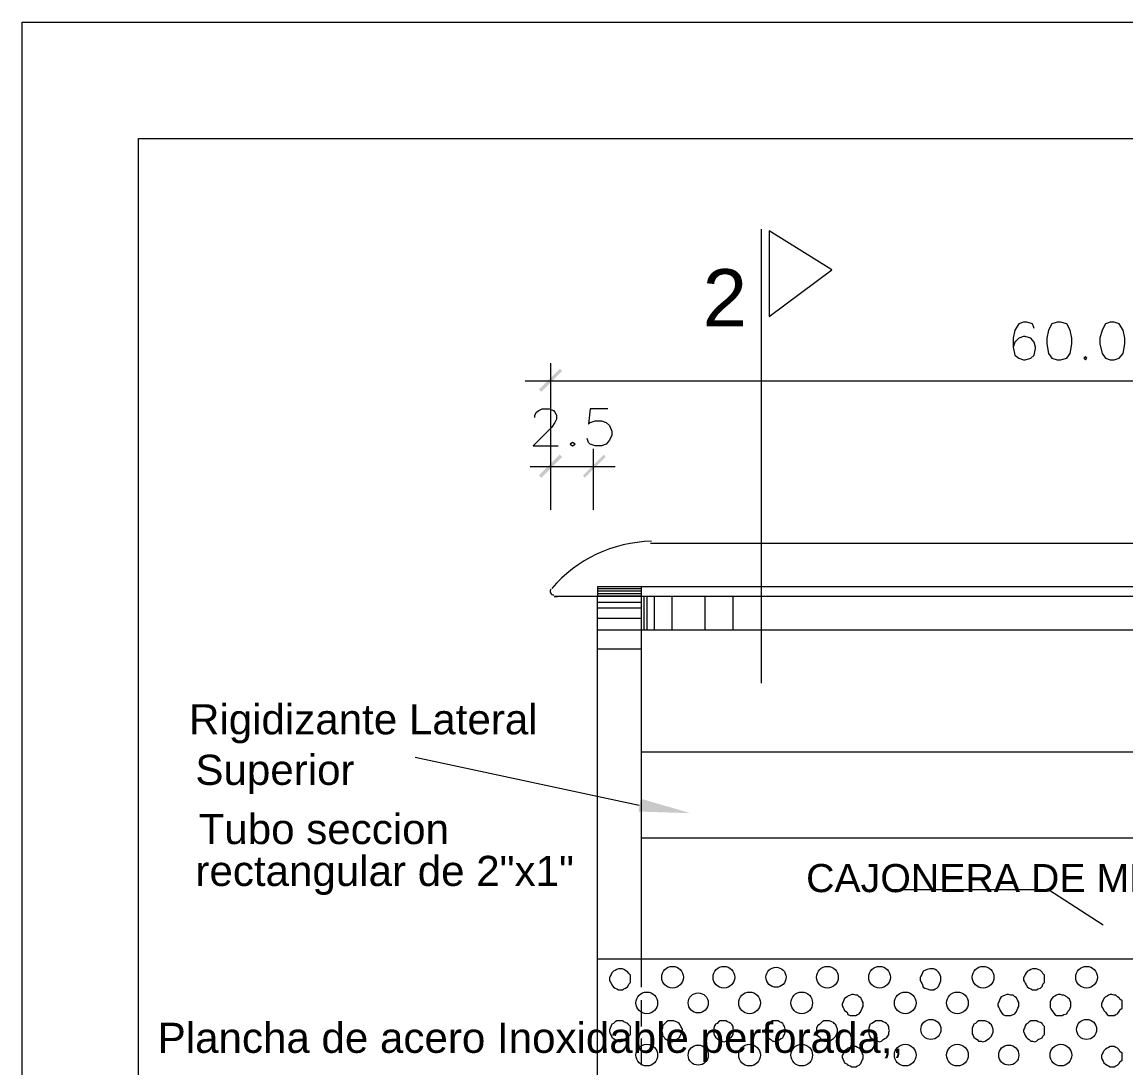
# Model space of a CAD drawing. Header units: inches. Extents: x 0.13 to 4.47, y 0.19 to 3.07.
# Drawn here: x 0.131 to 0.77, y 2.465 to 3.07 of the extents above; entities that cross this region are included whole.
import ezdxf

# ---------------------------------------------------------------- set-up
doc = ezdxf.new("R2010")
doc.units = ezdxf.units.IN
doc.header["$MEASUREMENT"] = 0
for name, color, linetype in [('PDF_PDF5_PDF12_PDF11_0', 7, 'Continuous'), ('PDF_PDF5_PDF12_PDF11_cotas', 7, 'Continuous'), ('PDF_PDF5_PDF12_PDF11_PIEZAS', 7, 'Continuous'), ('PDF_PDF5_PDF12_PDF11_PROYECCION 2', 7, 'Continuous'), ('PDF_Texto', 7, 'Continuous')]:
    doc.layers.add(name, color=color, linetype=linetype)
doc.layers.add('PDF_PDF5_PDF12_PDF11_punteadas', color=7, linetype='Continuous', true_color=0xff3e00)
doc.styles.add('PDF Arial', font='arial.ttf')

msp = doc.modelspace()

# ---------------------------------------------------------------- linework, layer by layer
at = {"layer": 'PDF_PDF5_PDF12_PDF11_0', "lineweight": 5}
for points in [[(0.55852, 2.95033), (0.55852, 2.68748)], [(0.43685, 2.80405), (0.43685, 2.87278)], [(0.42198, 2.86256), (1.05125, 2.86256)], [(0.43685, 2.78779), (0.43685, 2.82309)], [(0.46146, 2.78779), (0.46146, 2.82309)], [(0.42477, 2.81287), (0.43685, 2.81287), (0.46146, 2.81287), (0.474, 2.81287)], [(1.03128, 2.76829), (0.49443, 2.76829)], [(1.03592, 2.76318), (1.03592, 2.73764), (0.4387, 2.73764), (0.44056, 2.73764)], [(0.98577, 2.74321), (0.98577, 2.7381), (1.01131, 2.7381), (1.01131, 2.74321), (0.46378, 2.74321), (0.46378, 2.7381), (0.48932, 2.7381), (0.48932, 2.74321)], [(0.46378, 2.74228), (0.48932, 2.74228)], [(0.46378, 2.74089), (0.48932, 2.74089)], [(0.46378, 2.7395), (0.48932, 2.7395)], [(1.01131, 2.21426), (1.01131, 2.01921), (0.98577, 2.01921), (0.98577, 2.21426), (0.48932, 2.21426), (0.48932, 2.01921), (0.46378, 2.01921), (0.46378, 2.73764)], [(0.46378, 2.73439), (0.48932, 2.73439)], [(0.98577, 2.73764), (0.98577, 2.52773), (0.48932, 2.52773), (0.48932, 2.73764)], [(0.49072, 2.71813), (0.49072, 2.73764)], [(0.49257, 2.71813), (0.49257, 2.73764)], [(0.49675, 2.71813), (0.49675, 2.73764)], [(0.50697, 2.71813), (0.50697, 2.73764)], [(0.52601, 2.71813), (0.52601, 2.73764)], [(0.54226, 2.71813), (0.54226, 2.73764)], [(0.46378, 2.73114), (0.48932, 2.73114)], [(0.46378, 2.7251), (0.48932, 2.7251)], [(1.01131, 2.71813), (0.98577, 2.71813), (0.48932, 2.71813), (0.46378, 2.71813)], [(0.46378, 2.70745), (0.48932, 2.70745)], [(0.35836, 2.64476), (0.48793, 2.61689)], [(0.98577, 2.64754), (0.48932, 2.64754)], [(0.98577, 2.59785), (0.48932, 2.59785)], [(0.63329, 2.56813), (0.72477, 2.56813), (0.75635, 2.5477)]]:
    msp.add_lwpolyline(points, dxfattribs=at)
msp.add_lwpolyline([(0.56316, 2.9494), (0.56316, 2.89971), (0.59939, 2.92665)], close=True, dxfattribs=at)
at = {"layer": 'PDF_PDF5_PDF12_PDF11_0', "lineweight": 13}
for points in [[(0.71641, 2.89275), (0.71549, 2.89553), (0.71223, 2.89646), (0.71038, 2.89646), (0.70759, 2.89553), (0.70527, 2.89182), (0.70434, 2.88717), (0.70434, 2.88207), (0.70527, 2.87742), (0.70759, 2.87556), (0.71038, 2.87464), (0.71131, 2.87464), (0.71456, 2.87556), (0.71641, 2.87742), (0.71734, 2.88114), (0.71734, 2.88207), (0.71641, 2.88485), (0.71456, 2.88717), (0.71131, 2.8881), (0.71038, 2.8881), (0.70759, 2.88717), (0.70527, 2.88485), (0.70434, 2.88207)], [(0.42756, 2.8412), (0.42756, 2.84259), (0.42849, 2.84445), (0.42988, 2.84538), (0.43174, 2.84631), (0.43592, 2.84631), (0.43824, 2.84538), (0.43917, 2.84445), (0.4401, 2.84259), (0.4401, 2.84027), (0.43917, 2.83841), (0.43731, 2.83563), (0.42663, 2.82495), (0.44103, 2.82495)], [(0.46982, 2.84631), (0.4596, 2.84631), (0.45867, 2.83748), (0.4596, 2.83841), (0.46239, 2.83934), (0.4661, 2.83934), (0.46889, 2.83841), (0.47075, 2.83656), (0.47214, 2.8333), (0.47214, 2.83098), (0.47075, 2.8282), (0.46889, 2.82587), (0.4661, 2.82495), (0.46239, 2.82495), (0.4596, 2.82587), (0.45867, 2.8268), (0.45774, 2.82912)]]:
    msp.add_lwpolyline(points, dxfattribs=at)
for points in [[(0.72988, 2.89646), (0.72663, 2.89553), (0.72477, 2.89182), (0.72384, 2.88717), (0.72384, 2.88392), (0.72477, 2.87835), (0.72663, 2.87556), (0.72988, 2.87464), (0.73174, 2.87464), (0.73545, 2.87556), (0.73731, 2.87835), (0.73824, 2.88392), (0.73824, 2.88717), (0.73731, 2.89182), (0.73545, 2.89553), (0.73174, 2.89646)], [(0.76053, 2.89646), (0.75775, 2.89553), (0.75589, 2.89182), (0.7545, 2.88717), (0.7545, 2.88392), (0.75589, 2.87835), (0.75775, 2.87556), (0.76053, 2.87464), (0.76285, 2.87464), (0.76564, 2.87556), (0.76796, 2.87835), (0.76889, 2.88392), (0.76889, 2.88717), (0.76796, 2.89182), (0.76564, 2.89553), (0.76285, 2.89646)], [(0.74614, 2.87649), (0.74521, 2.87556), (0.74614, 2.87464), (0.74706, 2.87556)], [(0.44938, 2.8268), (0.44799, 2.82587), (0.44938, 2.82495), (0.45078, 2.82587)]]:
    msp.add_lwpolyline(points, close=True, dxfattribs=at)
at = {"layer": 'PDF_PDF5_PDF12_PDF11_0', "lineweight": 5}
for centre, radius, start, end in [((0.49699, 2.69097), 0.07872, 91.46118, 139.30095), ((0.43847, 2.74066), 0.00209, 141.94445, 269.99922)]:
    msp.add_arc(centre, radius, start, end, dxfattribs=at)
at = {"layer": 'PDF_PDF5_PDF12_PDF11_0', "transparency": 33554559}
for points in [[(0.44195, 2.86953), (0.43127, 2.85606), (0.42988, 2.85745)], [(0.44335, 2.86813), (0.44195, 2.86953), (0.43127, 2.85606)], [(0.42988, 2.80776), (0.43127, 2.80637), (0.44195, 2.81984)], [(0.43127, 2.80637), (0.44195, 2.81984), (0.44335, 2.81844)], [(0.4675, 2.81984), (0.45635, 2.80637), (0.45542, 2.80776)], [(0.46842, 2.81844), (0.4675, 2.81984), (0.45635, 2.80637)], [(0.48886, 2.62061), (0.51765, 2.61225), (0.48747, 2.61318)]]:
    msp.add_solid(points, dxfattribs=at)
at = {"layer": 'PDF_PDF5_PDF12_PDF11_cotas', "lineweight": 5}
msp.add_lwpolyline([(0.19814, 3.00281), (4.407, 3.00281), (4.407, 0.2531), (0.19814, 0.2531)], close=True, dxfattribs=at)
at = {"layer": 'PDF_PDF5_PDF12_PDF11_PIEZAS', "lineweight": 5}
msp.add_lwpolyline([(4.47434, 3.07015), (4.47434, 0.18576), (0.13081, 0.18576), (0.13081, 3.07015)], close=True, dxfattribs=at)
at = {"layer": 'PDF_PDF5_PDF12_PDF11_PROYECCION 2', "lineweight": 5}
msp.add_lwpolyline([(1.01642, 2.52773), (0.46378, 2.52773)], dxfattribs=at)
for points in [[(0.48282, 2.51658), (0.48282, 2.51751), (0.48282, 2.51844), (0.48189, 2.51937), (0.48143, 2.5203), (0.48003, 2.52123), (0.47911, 2.52169), (0.47818, 2.52216), (0.47678, 2.52216), (0.47586, 2.52216), (0.47493, 2.52169), (0.474, 2.52123), (0.47307, 2.52076), (0.47214, 2.51983), (0.47168, 2.51891), (0.47121, 2.51798), (0.47075, 2.51705), (0.47075, 2.51565), (0.47121, 2.51473), (0.47168, 2.5138), (0.47214, 2.51287), (0.47307, 2.51148), (0.474, 2.51101), (0.47493, 2.51055), (0.47586, 2.51008), (0.47678, 2.51008), (0.47818, 2.51008), (0.47911, 2.51055), (0.48003, 2.51101), (0.48143, 2.51194), (0.48189, 2.51333), (0.48282, 2.51426), (0.48282, 2.51519)], [(0.66254, 2.51658), (0.66254, 2.51751), (0.66208, 2.51844), (0.66162, 2.51937), (0.66115, 2.5203), (0.66022, 2.52123), (0.65929, 2.52169), (0.65836, 2.52216), (0.65697, 2.52216), (0.65604, 2.52216), (0.65465, 2.52169), (0.65326, 2.52123), (0.65233, 2.52076), (0.65186, 2.51983), (0.6514, 2.51891), (0.65093, 2.51798), (0.65047, 2.51705), (0.65047, 2.51565), (0.65093, 2.51473), (0.6514, 2.5138), (0.65186, 2.51287), (0.65233, 2.51148), (0.65326, 2.51101), (0.65465, 2.51055), (0.65604, 2.51008), (0.65697, 2.51008), (0.65836, 2.51008), (0.65929, 2.51055), (0.66022, 2.51101), (0.66115, 2.51194), (0.66162, 2.51333), (0.66208, 2.51426), (0.66254, 2.51519)], [(0.72245, 2.51658), (0.72245, 2.51751), (0.72245, 2.51844), (0.72152, 2.51937), (0.72106, 2.5203), (0.72013, 2.52123), (0.71874, 2.52169), (0.71781, 2.52216), (0.71688, 2.52216), (0.71549, 2.52216), (0.71456, 2.52169), (0.71363, 2.52123), (0.7127, 2.52076), (0.71177, 2.51983), (0.71131, 2.51891), (0.71084, 2.51798), (0.71038, 2.51705), (0.71038, 2.51565), (0.71084, 2.51473), (0.71131, 2.5138), (0.71177, 2.51287), (0.7127, 2.51148), (0.71363, 2.51101), (0.71456, 2.51055), (0.71549, 2.51008), (0.71688, 2.51008), (0.71781, 2.51008), (0.71874, 2.51055), (0.72013, 2.51101), (0.72106, 2.51194), (0.72152, 2.51333), (0.72245, 2.51426), (0.72245, 2.51519)], [(0.6175, 2.50126), (0.6175, 2.50265), (0.61703, 2.50358), (0.61657, 2.50451), (0.6161, 2.50544), (0.61518, 2.5059), (0.61425, 2.50683), (0.61332, 2.50683), (0.61192, 2.5073), (0.611, 2.5073), (0.61007, 2.50683), (0.60867, 2.50637), (0.60821, 2.5059), (0.60682, 2.50497), (0.60635, 2.50404), (0.60589, 2.50312), (0.60542, 2.50172), (0.60542, 2.50079), (0.60589, 2.49987), (0.60635, 2.49894), (0.60682, 2.49801), (0.60821, 2.49708), (0.60867, 2.49569), (0.61007, 2.49522), (0.611, 2.49522), (0.61192, 2.49522), (0.61332, 2.49522), (0.61425, 2.49569), (0.61518, 2.49615), (0.6161, 2.49754), (0.61657, 2.49847), (0.61703, 2.4994), (0.6175, 2.50033)], [(0.70759, 2.50126), (0.70759, 2.50265), (0.70713, 2.50358), (0.70666, 2.50451), (0.7062, 2.50544), (0.70527, 2.5059), (0.70434, 2.50683), (0.70295, 2.50683), (0.70155, 2.5073), (0.70062, 2.5073), (0.6997, 2.50683), (0.6983, 2.50637), (0.69737, 2.5059), (0.69691, 2.50497), (0.69645, 2.50404), (0.69598, 2.50312), (0.69552, 2.50172), (0.69552, 2.50079), (0.69598, 2.49987), (0.69645, 2.49894), (0.69691, 2.49801), (0.69737, 2.49708), (0.6983, 2.49569), (0.6997, 2.49522), (0.70062, 2.49522), (0.70155, 2.49522), (0.70295, 2.49522), (0.70434, 2.49569), (0.70527, 2.49615), (0.7062, 2.49754), (0.70666, 2.49847), (0.70713, 2.4994), (0.70759, 2.50033)], [(0.73778, 2.50126), (0.73778, 2.50265), (0.73731, 2.50358), (0.73685, 2.50451), (0.73592, 2.50544), (0.73545, 2.5059), (0.7336, 2.50683), (0.73267, 2.50683), (0.73174, 2.5073), (0.73035, 2.5073), (0.72942, 2.50683), (0.72849, 2.50637), (0.72756, 2.5059), (0.72663, 2.50497), (0.72617, 2.50404), (0.7257, 2.50312), (0.7257, 2.50172), (0.7257, 2.50079), (0.7257, 2.49987), (0.72617, 2.49894), (0.72663, 2.49801), (0.72756, 2.49708), (0.72849, 2.49569), (0.72942, 2.49522), (0.73035, 2.49522), (0.73174, 2.49522), (0.73267, 2.49522), (0.7336, 2.49569), (0.73545, 2.49615), (0.73592, 2.49754), (0.73685, 2.49847), (0.73731, 2.4994), (0.73778, 2.50033)], [(0.7675, 2.50126), (0.7675, 2.50265), (0.7675, 2.50358), (0.76611, 2.50451), (0.76564, 2.50544), (0.76471, 2.5059), (0.76378, 2.50683), (0.76285, 2.50683), (0.76146, 2.5073), (0.76053, 2.5073), (0.7596, 2.50683), (0.75867, 2.50637), (0.75775, 2.5059), (0.75682, 2.50497), (0.75635, 2.50404), (0.75589, 2.50312), (0.75542, 2.50172), (0.75542, 2.50079), (0.75589, 2.49987), (0.75635, 2.49894), (0.75682, 2.49801), (0.75775, 2.49708), (0.75867, 2.49569), (0.7596, 2.49522), (0.76053, 2.49522), (0.76146, 2.49522), (0.76285, 2.49522), (0.76378, 2.49569), (0.76471, 2.49615), (0.76564, 2.49754), (0.76611, 2.49847), (0.7675, 2.4994), (0.7675, 2.50033)], [(0.48282, 2.4864), (0.48282, 2.48733), (0.48282, 2.48872), (0.48189, 2.48965), (0.48143, 2.49058), (0.48003, 2.49104), (0.47911, 2.49151), (0.47818, 2.49197), (0.47678, 2.49197), (0.47586, 2.49197), (0.47493, 2.49197), (0.474, 2.49151), (0.47307, 2.49058), (0.47214, 2.49011), (0.47168, 2.48918), (0.47121, 2.48779), (0.47075, 2.48686), (0.47075, 2.48593), (0.47121, 2.48454), (0.47168, 2.48361), (0.47214, 2.48268), (0.47307, 2.48175), (0.474, 2.48129), (0.47493, 2.48036), (0.47586, 2.48036), (0.47678, 2.4799), (0.47818, 2.48036), (0.47911, 2.48129), (0.48003, 2.48175), (0.48143, 2.48222), (0.48189, 2.48315), (0.48282, 2.48408), (0.48282, 2.48547)], [(0.51301, 2.4864), (0.51301, 2.48733), (0.51208, 2.48872), (0.51161, 2.48965), (0.51115, 2.49058), (0.51022, 2.49104), (0.50929, 2.49151), (0.5079, 2.49197), (0.50697, 2.49197), (0.50604, 2.49197), (0.50465, 2.49197), (0.50372, 2.49151), (0.50279, 2.49058), (0.50233, 2.49011), (0.5014, 2.48918), (0.5014, 2.48779), (0.50093, 2.48686), (0.50093, 2.48593), (0.5014, 2.48454), (0.5014, 2.48361), (0.50233, 2.48268), (0.50279, 2.48175), (0.50372, 2.48129), (0.50465, 2.48036), (0.50604, 2.48036), (0.50697, 2.4799), (0.5079, 2.48036), (0.50929, 2.48129), (0.51022, 2.48175), (0.51115, 2.48222), (0.51161, 2.48315), (0.51208, 2.48408), (0.51301, 2.48547)], [(0.54273, 2.4864), (0.54226, 2.48733), (0.54226, 2.48872), (0.5418, 2.48965), (0.54087, 2.49058), (0.53994, 2.49104), (0.53901, 2.49151), (0.53808, 2.49197), (0.53716, 2.49197), (0.53576, 2.49197), (0.53483, 2.49197), (0.53391, 2.49151), (0.53298, 2.49058), (0.53205, 2.49011), (0.53158, 2.48918), (0.53112, 2.48779), (0.53112, 2.48686), (0.53112, 2.48593), (0.53112, 2.48454), (0.53158, 2.48361), (0.53205, 2.48268), (0.53298, 2.48175), (0.53391, 2.48129), (0.53483, 2.48036), (0.53576, 2.48036), (0.53716, 2.4799), (0.53808, 2.48036), (0.53901, 2.48129), (0.53994, 2.48175), (0.54087, 2.48222), (0.5418, 2.48315), (0.54226, 2.48408), (0.54226, 2.48547)], [(0.57245, 2.4864), (0.57245, 2.48733), (0.57199, 2.48872), (0.57152, 2.48965), (0.57106, 2.49058), (0.57013, 2.49104), (0.5692, 2.49151), (0.56827, 2.49197), (0.56688, 2.49197), (0.56595, 2.49197), (0.56502, 2.49197), (0.56409, 2.49151), (0.56316, 2.49058), (0.56223, 2.49011), (0.56177, 2.48918), (0.5613, 2.48779), (0.56084, 2.48686), (0.56084, 2.48593), (0.5613, 2.48454), (0.56177, 2.48361), (0.56223, 2.48268), (0.56316, 2.48175), (0.56409, 2.48129), (0.56502, 2.48036), (0.56595, 2.48036), (0.56688, 2.4799), (0.56827, 2.48036), (0.5692, 2.48129), (0.57013, 2.48175), (0.57106, 2.48222), (0.57152, 2.48315), (0.57199, 2.48408), (0.57245, 2.48547)], [(0.60264, 2.4864), (0.60264, 2.48733), (0.60217, 2.48872), (0.60171, 2.48965), (0.60078, 2.49058), (0.60031, 2.49104), (0.59939, 2.49151), (0.59799, 2.49197), (0.59706, 2.49197), (0.59613, 2.49197), (0.59474, 2.49197), (0.59381, 2.49151), (0.59288, 2.49058), (0.59242, 2.49011), (0.59103, 2.48918), (0.59056, 2.48779), (0.59056, 2.48686), (0.59056, 2.48593), (0.59056, 2.48454), (0.59103, 2.48361), (0.59242, 2.48268), (0.59288, 2.48175), (0.59381, 2.48129), (0.59474, 2.48036), (0.59613, 2.48036), (0.59706, 2.4799), (0.59799, 2.48036), (0.59939, 2.48129), (0.60031, 2.48175), (0.60078, 2.48222), (0.60171, 2.48315), (0.60217, 2.48408), (0.60264, 2.48547)], [(0.63282, 2.4864), (0.63236, 2.48733), (0.63236, 2.48872), (0.63189, 2.48965), (0.63096, 2.49058), (0.63004, 2.49104), (0.62911, 2.49151), (0.62818, 2.49197), (0.62725, 2.49197), (0.62586, 2.49197), (0.62493, 2.49197), (0.624, 2.49151), (0.62261, 2.49058), (0.62168, 2.49011), (0.62121, 2.48918), (0.62075, 2.48779), (0.62075, 2.48686), (0.62075, 2.48593), (0.62075, 2.48454), (0.62121, 2.48361), (0.62168, 2.48268), (0.62261, 2.48175), (0.624, 2.48129), (0.62493, 2.48036), (0.62586, 2.48036), (0.62725, 2.4799), (0.62818, 2.48036), (0.62911, 2.48129), (0.63004, 2.48175), (0.63096, 2.48222), (0.63189, 2.48315), (0.63236, 2.48408), (0.63236, 2.48547)], [(0.69273, 2.4864), (0.69273, 2.48733), (0.69227, 2.48872), (0.6918, 2.48965), (0.69087, 2.49058), (0.69041, 2.49104), (0.68948, 2.49151), (0.68809, 2.49197), (0.68669, 2.49197), (0.68576, 2.49197), (0.68437, 2.49197), (0.68344, 2.49151), (0.68251, 2.49058), (0.68158, 2.49011), (0.68112, 2.48918), (0.68066, 2.48779), (0.68066, 2.48686), (0.68066, 2.48593), (0.68066, 2.48454), (0.68112, 2.48361), (0.68158, 2.48268), (0.68251, 2.48175), (0.68344, 2.48129), (0.68437, 2.48036), (0.68576, 2.48036), (0.68669, 2.4799), (0.68809, 2.48036), (0.68948, 2.48129), (0.69041, 2.48175), (0.69087, 2.48222), (0.6918, 2.48315), (0.69227, 2.48408), (0.69273, 2.48547)], [(0.72245, 2.4864), (0.72245, 2.48733), (0.72245, 2.48872), (0.72152, 2.48965), (0.72106, 2.49058), (0.72013, 2.49104), (0.71874, 2.49151), (0.71781, 2.49197), (0.71688, 2.49197), (0.71549, 2.49197), (0.71456, 2.49197), (0.71363, 2.49151), (0.7127, 2.49058), (0.71177, 2.49011), (0.71131, 2.48918), (0.71084, 2.48779), (0.71038, 2.48686), (0.71038, 2.48593), (0.71084, 2.48454), (0.71131, 2.48361), (0.71177, 2.48268), (0.7127, 2.48175), (0.71363, 2.48129), (0.71456, 2.48036), (0.71549, 2.48036), (0.71688, 2.4799), (0.71781, 2.48036), (0.71874, 2.48129), (0.72013, 2.48175), (0.72106, 2.48222), (0.72152, 2.48315), (0.72245, 2.48408), (0.72245, 2.48547)], [(0.6175, 2.47154), (0.6175, 2.47247), (0.61703, 2.47339), (0.61657, 2.47432), (0.6161, 2.47525), (0.61518, 2.47618), (0.61425, 2.47665), (0.61332, 2.47711), (0.61192, 2.47711), (0.611, 2.47711), (0.61007, 2.47665), (0.60867, 2.47618), (0.60821, 2.47572), (0.60682, 2.47479), (0.60635, 2.47386), (0.60589, 2.47293), (0.60542, 2.472), (0.60542, 2.47061), (0.60589, 2.46968), (0.60635, 2.46875), (0.60682, 2.46782), (0.60821, 2.46689), (0.60867, 2.46643), (0.61007, 2.46596), (0.611, 2.4655), (0.61192, 2.4655), (0.61332, 2.4655), (0.61425, 2.46596), (0.61518, 2.46643), (0.6161, 2.46736), (0.61657, 2.46829), (0.61703, 2.46921), (0.6175, 2.47014)], [(0.7675, 2.47154), (0.7675, 2.47247), (0.7675, 2.47339), (0.76611, 2.47432), (0.76564, 2.47525), (0.76471, 2.47618), (0.76378, 2.47665), (0.76285, 2.47711), (0.76146, 2.47711), (0.76053, 2.47711), (0.7596, 2.47665), (0.75867, 2.47618), (0.75775, 2.47572), (0.75682, 2.47479), (0.75635, 2.47386), (0.75589, 2.47293), (0.75542, 2.472), (0.75542, 2.47061), (0.75589, 2.46968), (0.75635, 2.46875), (0.75682, 2.46782), (0.75775, 2.46689), (0.75867, 2.46643), (0.7596, 2.46596), (0.76053, 2.4655), (0.76146, 2.4655), (0.76285, 2.4655), (0.76378, 2.46596), (0.76471, 2.46643), (0.76564, 2.46736), (0.76611, 2.46829), (0.7675, 2.46921), (0.7675, 2.47014)]]:
    msp.add_lwpolyline(points, close=True, dxfattribs=at)
for centre, radius in [((0.5072, 2.51728), 0.00627), ((0.53692, 2.51728), 0.00627), ((0.59683, 2.51728), 0.00627), ((0.62702, 2.51728), 0.00627), ((0.68693, 2.51728), 0.00627), ((0.74683, 2.51728), 0.00627), ((0.56711, 2.51728), 0.00581), ((0.49234, 2.50242), 0.00627), ((0.52206, 2.50242), 0.00581), ((0.55178, 2.50242), 0.00627), ((0.58197, 2.50242), 0.00627), ((0.64188, 2.50242), 0.00627), ((0.67206, 2.50242), 0.00627), ((0.65674, 2.48709), 0.00581), ((0.74683, 2.48709), 0.00581), ((0.49234, 2.47223), 0.00627), ((0.55178, 2.47223), 0.00627), ((0.58197, 2.47223), 0.00627), ((0.64188, 2.47223), 0.00627), ((0.67206, 2.47223), 0.00627), ((0.73197, 2.47223), 0.00627), ((0.52206, 2.47223), 0.00581), ((0.70179, 2.47223), 0.00581)]:
    msp.add_circle(centre, radius, dxfattribs=at)
at = {"layer": 'PDF_PDF5_PDF12_PDF11_punteadas', "lineweight": 5}
for points in [[(0.48932, 2.51148), (0.48932, 2.52773)], [(0.48932, 2.48872), (0.48932, 2.50404)], [(0.48932, 2.46643), (0.48932, 2.48175)]]:
    msp.add_lwpolyline(points, dxfattribs=at)

# ---------------------------------------------------------------- texts
at = {"layer": 'PDF_Texto', "attachment_point": 7, "style": 'PDF Arial'}
for s, insert, char_height in [('2', (0.52462, 2.89395), 0.03316), ('Rigidizante Lateral', (0.2274, 2.65263), 0.0174385), ('Superior', (0.23112, 2.62337), 0.017438), ('Tubo seccion', (0.23297, 2.59412), 0.0174385), ('rectangular de 2"x1"', (0.23112, 2.56486), 0.0174385), ('CAJONERA DE MELAMINA DE 18mm', (0.58452, 2.56632), 0.0162756), ('Plancha de acero Inoxidable perforada,{\\fAgency FB|b0|i0|c0|p34;\\H0.91667x;,}', (0.20929, 2.46826), 0.0174385)]:
    msp.add_mtext(s, dxfattribs=dict(at, insert=insert, char_height=char_height))

doc.saveas('drawing.dxf')
